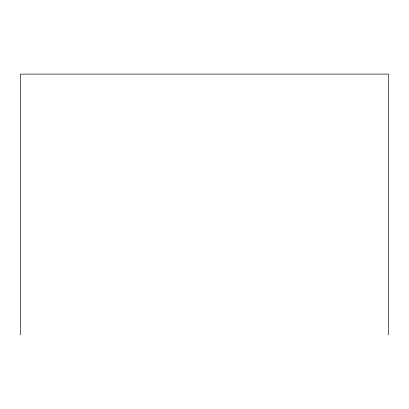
<?xml version="1.0" encoding="UTF-8"?>
<svg xmlns="http://www.w3.org/2000/svg" width="409" height="409" viewBox="0 0 409 409"><rect width="100%" height="100%" fill="white"/><g stroke="black" fill="none" stroke-linecap="round" stroke-linejoin="round"><path stroke-width="0.61" d="M388.55 334.894L388.55 74.106L20.45 74.106L20.45 334.894"/></g></svg>
